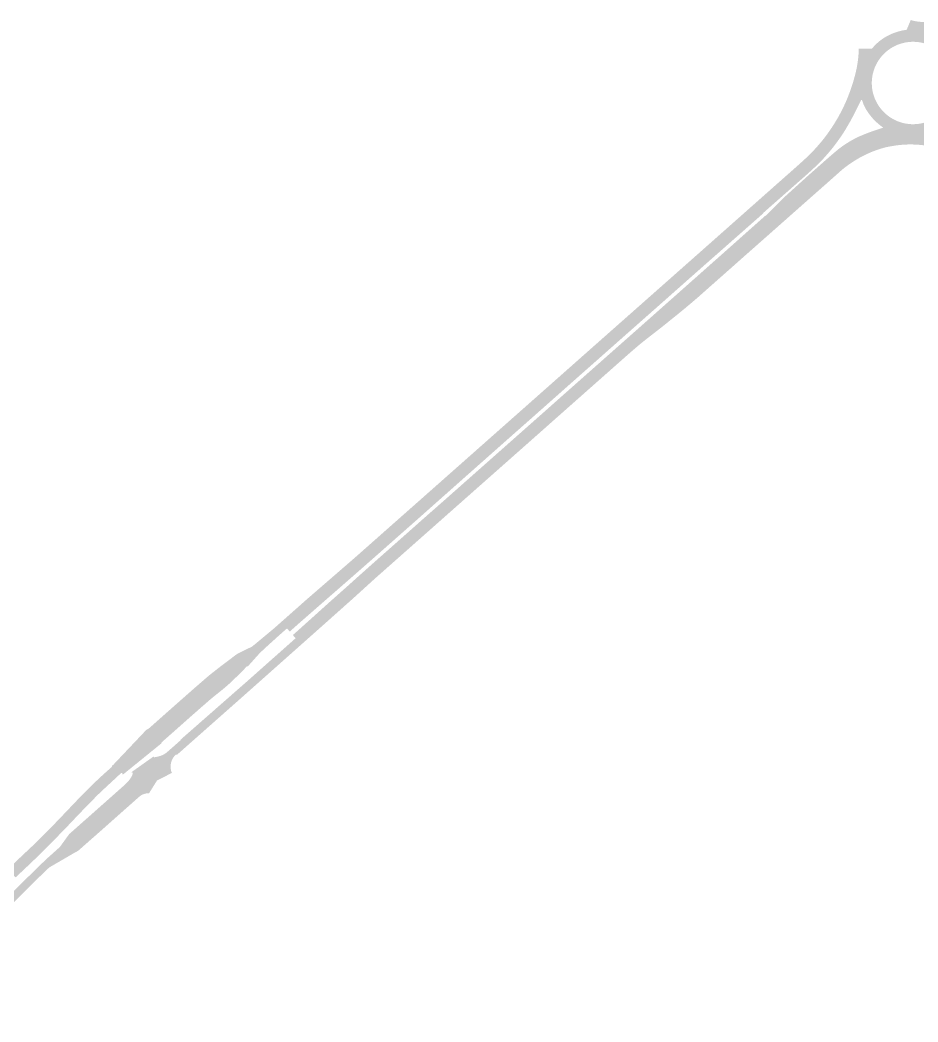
# Model space of a CAD drawing. Header units: inches. Extents: x 96913 to 101138, y 436495 to 440829.
# Drawn here: x 97854 to 98692, y 436834 to 437770 of the extents above; entities that cross this region are included whole.
import ezdxf

# ---------------------------------------------------------------- set-up
doc = ezdxf.new("R2010")
doc.units = ezdxf.units.IN
doc.header["$MEASUREMENT"] = 0

msp = doc.modelspace()

# ---------------------------------------------------------------- hatches: boundary and pattern name
h = msp.add_hatch(color=256)
h.paths.add_polyline_path([(98711.44, 437667.06), (98708.7, 437665.7), (98708.28, 437665.37), (98708.48, 437665), (98707.85, 437661.61), (98707.62, 437660.4), (98706.03, 437651.84), (98705.96, 437651.44), (98703.97, 437651.88), (98701.99, 437652.26), (98699.99, 437652.6), (98697.99, 437652.9), (98696.61, 437653.08), (98694.65, 437653.28), (98692.68, 437653.45), (98690.72, 437653.58), (98688.75, 437653.66), (98686.78, 437653.71), (98684.81, 437653.71), (98682.84, 437653.68), (98681.33, 437653.62), (98679.38, 437653.52), (98677.43, 437653.38), (98675.49, 437653.2), (98673.54, 437652.98), (98671.61, 437652.72), (98669.68, 437652.42), (98667.75, 437652.08), (98666.23, 437651.82), (98664.22, 437651.41), (98663.1, 437651.21), (98661.37, 437650.77), (98659.65, 437650.31), (98657.94, 437649.81), (98656.23, 437649.28), (98654.54, 437648.71), (98652.86, 437648.12), (98649.37, 437646.76), (98647.56, 437645.99), (98645.76, 437645.19), (98643.98, 437644.36), (98642.21, 437643.5), (98640.46, 437642.61), (98638.73, 437641.68), (98637.02, 437640.72), (98635.32, 437639.73), (98633.64, 437638.71), (98631.98, 437637.66), (98630.34, 437636.58), (98628.72, 437635.47), (98627.12, 437634.33), (98625.54, 437633.16), (98623.98, 437631.96), (98623.65, 437632.31), (98616.17, 437640.29), (98620.52, 437644.04), (98621.91, 437645.24), (98623.32, 437646.42), (98624.76, 437647.56), (98626.22, 437648.68), (98627.7, 437649.77), (98628.95, 437650.65), (98630.75, 437651.9), (98632.16, 437652.83), (98633.58, 437653.73), (98635.02, 437654.6), (98636.47, 437655.45), (98637.95, 437656.27), (98639.43, 437657.06), (98640.93, 437657.83), (98643.75, 437659.15), (98645.07, 437659.7), (98646.39, 437660.24), (98647.73, 437660.74), (98649.08, 437661.22), (98650.43, 437661.68), (98651.79, 437662.11), (98653.17, 437662.51), (98658.26, 437663.79), (98659.5, 437664.05), (98662.24, 437664.5), (98664.73, 437664.82), (98665.22, 437664.91), (98660.03, 437669.35), (98659.24, 437670.03), (98658.3, 437670.72), (98657.37, 437671.44), (98656.45, 437672.17), (98655.55, 437672.92), (98654.66, 437673.69), (98653.79, 437674.48), (98652.93, 437675.28), (98651.47, 437676.73), (98650.86, 437677.38), (98650.27, 437678.04), (98649.69, 437678.71), (98649.12, 437679.39), (98648.57, 437680.08), (98648.02, 437680.78), (98647.25, 437681.79), (98646.49, 437682.82), (98645.75, 437683.86), (98645.04, 437684.91), (98644.34, 437685.98), (98643.95, 437686.64), (98643.58, 437687.31), (98643.21, 437687.98), (98642.86, 437688.66), (98642.52, 437689.35), (98642.2, 437690.04), (98641.89, 437690.74), (98641.59, 437691.45), (98641.3, 437692.16), (98640.32, 437695.02), (98638.97, 437703.48), (98636.48, 437697.9), (98628.25, 437681.63), (98626.76, 437678.82), (98625.22, 437676.04), (98623.63, 437673.28), (98621.99, 437670.56), (98620.3, 437667.86), (98618.57, 437665.2), (98616.78, 437662.56), (98614.95, 437659.96), (98613.08, 437657.39), (98611.15, 437654.86), (98609.18, 437652.36), (98607.17, 437649.9), (98602.07, 437655.34), (98601.77, 437655.66), (98603.58, 437657.88), (98605.36, 437660.14), (98607.09, 437662.43), (98608.78, 437664.74), (98610.43, 437667.09), (98612.03, 437669.47), (98613.6, 437671.88), (98615.12, 437674.31), (98616.59, 437676.77), (98618.03, 437679.26), (98619.41, 437681.77), (98620.76, 437684.3), (98622.05, 437686.86), (98623.3, 437689.45), (98624.51, 437692.05), (98625.66, 437694.68), (98626.77, 437697.32), (98628.93, 437702.9), (98629.97, 437705.83), (98630.96, 437708.78), (98631.88, 437711.75), (98632.75, 437714.74), (98633.56, 437717.74), (98634.32, 437720.76), (98634.75, 437722.59), (98635.14, 437724.43), (98635.51, 437726.27), (98635.84, 437728.13), (98636.13, 437729.98), (98636.39, 437731.84), (98636.62, 437733.71), (98636.81, 437735.58), (98636.97, 437737.45), (98637.09, 437739.33), (98637.18, 437741.21), (98637.23, 437743.09), (98649.38, 437743.2), (98650.59, 437744.43), (98651.14, 437745.05), (98651.7, 437745.66), (98652.27, 437746.26), (98652.85, 437746.85), (98653.44, 437747.43), (98654.04, 437748), (98654.65, 437748.56), (98655.27, 437749.11), (98655.9, 437749.65), (98656.54, 437750.17), (98657.19, 437750.69), (98657.85, 437751.19), (98658.51, 437751.68), (98659.19, 437752.16), (98659.87, 437752.63), (98660.56, 437753.08), (98661.26, 437753.53), (98661.97, 437753.96), (98662.69, 437754.37), (98663.41, 437754.78), (98664.94, 437755.59), (98665.74, 437755.99), (98666.55, 437756.38), (98667.37, 437756.76), (98668.2, 437757.12), (98669.03, 437757.46), (98669.87, 437757.79), (98670.71, 437758.11), (98671.56, 437758.41), (98672.42, 437758.69), (98673.27, 437758.96), (98674.14, 437759.22), (98675.01, 437759.46), (98675.88, 437759.68), (98676.76, 437759.89), (98677.64, 437760.08), (98678.52, 437760.26), (98679.41, 437760.42), (98681.68, 437760.77), (98681.69, 437760.77), (98681.7, 437760.77), (98681.7, 437760.77), (98681.71, 437760.77), (98681.72, 437760.77), (98681.72, 437760.77), (98681.73, 437760.78), (98681.74, 437760.78), (98681.93, 437760.81), (98682.02, 437761.04), (98685.59, 437769.49), (98685.77, 437769.93), (98686.91, 437769.59), (98688.45, 437769.2), (98689.99, 437768.87), (98691.55, 437768.6), (98692.73, 437768.45), (98695.24, 437768.2), (98696.96, 437768.08), (98698.68, 437768), (98700.41, 437767.96), (98702.13, 437767.95), (98703.99, 437767.97), (98705.85, 437768.02), (98707.7, 437768.12), (98709.55, 437768.25), (98711.54, 437768.52), (98713.53, 437768.83), (98715.5, 437769.19), (98715.46, 437768.72), (98716.99, 437769), (98718.42, 437769.28), (98719.94, 437769.62), (98726.46, 437756.8), (98722.4, 437755.68), (98719.61, 437755.12), (98717.87, 437754.78), (98714.39, 437754.15), (98714.07, 437753.62), (98714.8, 437753.19), (98715.24, 437752.91), (98715.94, 437752.45), (98716.63, 437751.97), (98717.32, 437751.48), (98717.99, 437750.98), (98718.66, 437750.47), (98719.32, 437749.95), (98719.97, 437749.41), (98720.61, 437748.87), (98721.24, 437748.31), (98721.86, 437747.74), (98722.47, 437747.17), (98723.08, 437746.58), (98723.67, 437745.98), (98724.25, 437745.37), (98724.82, 437744.75), (98725.38, 437744.12), (98725.92, 437743.49), (98726.46, 437742.84), (98726.99, 437742.18), (98727.5, 437741.52), (98728.01, 437740.84), (98728.51, 437740.16), (98729, 437739.47), (98729.48, 437738.76), (98729.95, 437738.05), (98730.4, 437737.33), (98730.84, 437736.6), (98731.27, 437735.87), (98731.69, 437735.12), (98732.09, 437734.37), (98732.47, 437733.62), (98732.85, 437732.85), (98733.21, 437732.08), (98733.55, 437731.3), (98733.88, 437730.52), (98734.2, 437729.73), (98734.58, 437728.74), (98735.19, 437728.57), (98735.32, 437728.97), (98737.41, 437734.65), (98739.29, 437739.92), (98740.95, 437744.15), (98747.95, 437739.42), (98746.12, 437734.33), (98746.51, 437734.25), (98746.21, 437733.31), (98745.62, 437731.27), (98745.07, 437729.23), (98744.58, 437727.17), (98743.76, 437723.25), (98743.42, 437721.39), (98743.12, 437719.53), (98742.85, 437717.66), (98742.62, 437715.79), (98742.43, 437713.91), (98742.27, 437712.03), (98742.15, 437710.15), (98742.06, 437708.27), (98742.02, 437706.61), (98742.02, 437704.95), (98742.05, 437703.3), (98742.12, 437701.64), (98742.22, 437699.99), (98742.24, 437699.8), (98742.31, 437698.86), (98742.46, 437697.3), (98742.02, 437696.78), (98730.82, 437683.62), (98730.35, 437683.07), (98727.27, 437679.46), (98726.78, 437679.82), (98726.2, 437679.13), (98725.69, 437678.51), (98725.17, 437677.9), (98724.64, 437677.3), (98724.1, 437676.71), (98723.55, 437676.14), (98722.99, 437675.57), (98722.42, 437675.01), (98721.84, 437674.46), (98721.24, 437673.93), (98720.64, 437673.4), (98720.03, 437672.89), (98719.41, 437672.38), (98718.72, 437671.89), (98715.12, 437669.42), (98711.44, 437667.06)], flags=0)
h.paths.add_polyline_path([(98679.72, 437673.5), (98681.34, 437673.18), (98683.14, 437672.92), (98684.57, 437672.77), (98685.94, 437672.67), (98687.33, 437672.63), (98688.84, 437672.63), (98690.63, 437672.72), (98692.37, 437672.88), (98693.78, 437673.08), (98695.62, 437673.41), (98697.29, 437673.79), (98698.85, 437674.22), (98700.05, 437674.59), (98701.73, 437675.2), (98703.32, 437675.85), (98705.29, 437676.78), (98706.95, 437677.68), (98708.56, 437678.65), (98710.81, 437680.19), (98712.47, 437681.5), (98713.59, 437682.46), (98714.67, 437683.46), (98715.91, 437684.73), (98716.79, 437685.69), (98717.59, 437686.64), (98718.84, 437688.22), (98719.67, 437689.4), (98720.4, 437690.51), (98721.41, 437692.19), (98722.23, 437693.72), (98723, 437695.34), (98723.71, 437697.03), (98724.41, 437698.96), (98724.89, 437700.5), (98725.32, 437702.15), (98725.66, 437703.69), (98725.91, 437705.14), (98726.14, 437706.84), (98726.24, 437707.86), (98726.35, 437709.59), (98726.38, 437711.13), (98726.29, 437713.81), (98726.12, 437715.59), (98725.87, 437717.35), (98725.5, 437719.3), (98725.08, 437721.04), (98724.5, 437723), (98724.04, 437724.32), (98723.38, 437726.01), (98722.77, 437727.38), (98722.22, 437728.52), (98721.51, 437729.86), (98720.85, 437730.99), (98719.95, 437732.42), (98719.25, 437733.44), (98718.4, 437734.59), (98717.34, 437735.9), (98716.3, 437737.09), (98715.04, 437738.4), (98713.97, 437739.42), (98712.87, 437740.4), (98711.6, 437741.43), (98710.7, 437742.12), (98709.82, 437742.75), (98708.87, 437743.38), (98707.75, 437744.09), (98707.03, 437744.51), (98705.69, 437745.24), (98704.22, 437745.97), (98702.86, 437746.58), (98701.61, 437747.08), (98700.31, 437747.55), (98699.14, 437747.93), (98697.55, 437748.38), (98696.5, 437748.63), (98695.31, 437748.89), (98694.24, 437749.08), (98692.83, 437749.29), (98691.75, 437749.41), (98690.6, 437749.51), (98689.38, 437749.58), (98688.31, 437749.61), (98686.29, 437749.58), (98685.2, 437749.51), (98683.72, 437749.38), (98681.82, 437749.13), (98680.42, 437748.88), (98678.88, 437748.54), (98677.47, 437748.17), (98676.37, 437747.85), (98675, 437747.39), (98673.63, 437746.87), (98672.48, 437746.39), (98671.21, 437745.81), (98670.21, 437745.31), (98669.04, 437744.68), (98667.71, 437743.9), (98666.87, 437743.36), (98665.49, 437742.42), (98664.18, 437741.44), (98662.6, 437740.13), (98661.66, 437739.29), (98660.54, 437738.21), (98659.72, 437737.35), (98658.66, 437736.17), (98657.64, 437734.92), (98656.55, 437733.46), (98655.98, 437732.64), (98655.29, 437731.59), (98654.62, 437730.49), (98654, 437729.38), (98653.52, 437728.46), (98653.03, 437727.45), (98652.59, 437726.46), (98652.07, 437725.21), (98651.7, 437724.24), (98651.3, 437723.08), (98650.84, 437721.55), (98650.42, 437719.94), (98650.14, 437718.65), (98649.9, 437717.32), (98649.66, 437715.6), (98649.51, 437714.07), (98649.42, 437712.44), (98649.39, 437711.23), (98649.41, 437709.92), (98649.46, 437708.93), (98649.54, 437707.8), (98649.68, 437706.41), (98649.85, 437705.21), (98650.02, 437704.18), (98650.31, 437702.75), (98650.62, 437701.47), (98651.04, 437699.98), (98651.47, 437698.64), (98651.89, 437697.47), (98652.39, 437696.23), (98652.95, 437694.96), (98653.52, 437693.78), (98654.13, 437692.62), (98654.87, 437691.32), (98655.63, 437690.11), (98656.14, 437689.35), (98656.62, 437688.66), (98657.32, 437687.72), (98658.47, 437686.29), (98659.54, 437685.07), (98660.66, 437683.91), (98661.66, 437682.94), (98662.59, 437682.1), (98663.6, 437681.25), (98664.49, 437680.55), (98665.72, 437679.64), (98666.89, 437678.86), (98668.4, 437677.92), (98669.5, 437677.3), (98670.51, 437676.76), (98671.64, 437676.22), (98673.07, 437675.59), (98674.56, 437675), (98675.77, 437674.58), (98677.22, 437674.13), (98678.53, 437673.78), (98679.72, 437673.5)], flags=0)
for points in [[(98618.84, 437658.58), (98616.02, 437654.68), (98613.43, 437651.24), (98609.92, 437646.96), (98604.82, 437641.14), (98601.1, 437637.23), (98597.16, 437633.35), (98593.61, 437630.03), (98590.63, 437627.32), (98588.76, 437625.65), (98588.21, 437625.16), (98570.56, 437609.6), (98569.29, 437608.48), (98556.14, 437596.9), (98547.95, 437589.64), (98548.14, 437589.44), (98505.12, 437551.51), (98500.02, 437547.04), (98484.41, 437533.24), (98475.82, 437525.64), (98454.51, 437506.73), (98411.84, 437469.02), (98390.07, 437449.72), (98368.11, 437430.3), (98356.46, 437419.96), (98345.52, 437410.25), (98334.55, 437400.53), (98313.12, 437381.59), (98277.47, 437349.99), (98248.66, 437324.42), (98227.31, 437305.44), (98227.18, 437305.33), (98184.32, 437267.46), (98169.36, 437254.32), (98155.25, 437241.96), (98137.89, 437226.83), (98114.99, 437206.76), (98105.93, 437198.73), (98103.35, 437201.66), (98112.42, 437209.68), (98135.32, 437229.76), (98152.68, 437244.89), (98166.78, 437257.25), (98181.74, 437270.39), (98203.19, 437289.36), (98224.68, 437308.33), (98219.59, 437313.92), (98219.29, 437314.25), (98227.2, 437321.24), (98259.66, 437349.99), (98305.04, 437390.19), (98337.63, 437419.05), (98348.46, 437428.65), (98390.47, 437465.88), (98455, 437523), (98476.32, 437541.88), (98492.06, 437555.81), (98500.02, 437562.87), (98554.94, 437611.57), (98581.94, 437635.48), (98587.63, 437640.7), (98590.12, 437643.06), (98592.56, 437645.48), (98594.94, 437647.95), (98597.27, 437650.47), (98599.55, 437653.04), (98601.77, 437655.66), (98602.07, 437655.34), (98607.17, 437649.9), (98609.18, 437652.36), (98611.15, 437654.86), (98613.08, 437657.39), (98614.95, 437659.96), (98616.78, 437662.56), (98618.57, 437665.2), (98620.3, 437667.86), (98621.99, 437670.56), (98623.63, 437673.28), (98625.22, 437676.04), (98626.76, 437678.82), (98628.25, 437681.63), (98636.48, 437697.9), (98638.97, 437703.48), (98640.28, 437695.22), (98639.81, 437695.4), (98639.42, 437695.24), (98639.33, 437695.04), (98638.84, 437694.08), (98633.64, 437683.64), (98631.69, 437679.76), (98629.7, 437676), (98624.59, 437667.23), (98621.7, 437662.71), (98618.84, 437658.58)], [(98531.22, 437550.05), (98517.73, 437538.08), (98500.02, 437522.4), (98497.04, 437519.76), (98487.42, 437511.23), (98481.27, 437505.95), (98475.12, 437500.77), (98467.46, 437494.49), (98453.33, 437483.13), (98437.82, 437471.06), (98432.13, 437466.42), (98426.02, 437461.22), (98421.08, 437456.88), (98366.77, 437408.79), (98355.67, 437398.96), (98342.09, 437386.89), (98300.42, 437349.99), (98257.21, 437311.74), (98237.49, 437294.27), (98237.14, 437294.65), (98232.11, 437300.17), (98210.66, 437281.13), (98189.19, 437262.15), (98174.24, 437248.83), (98162.7, 437238.46), (98145.76, 437223.37), (98127.22, 437206.69), (98117.24, 437197.72), (98111.41, 437192.51), (98108.83, 437195.44), (98114.63, 437200.63), (98143.16, 437226.28), (98160.1, 437241.36), (98171.65, 437251.74), (98186.6, 437265.06), (98208.08, 437284.05), (98229.49, 437303.05), (98229.58, 437303.14), (98251.1, 437322.08), (98282.6, 437349.99), (98315.52, 437379.15), (98347.87, 437407.8), (98356.52, 437415.51), (98358.75, 437417.49), (98396.46, 437450.89), (98437.43, 437487.16), (98486.65, 437530.85), (98500.02, 437542.72), (98507.23, 437549.1), (98550.05, 437587.23), (98550.28, 437586.92), (98551.63, 437588.39), (98553.02, 437589.88), (98554.42, 437591.3), (98559.06, 437595.85), (98565.82, 437602.55), (98567.24, 437603.96), (98568.69, 437605.32), (98570.18, 437606.69), (98570.57, 437607.05), (98575.7, 437611.7), (98589.63, 437624.32), (98598.33, 437632.03), (98610.34, 437642.6), (98612.38, 437644.34), (98614.88, 437646.48), (98617.21, 437648.43), (98618.72, 437649.68), (98620.33, 437650.91), (98622.77, 437652.64), (98624.44, 437653.76), (98627.82, 437655.92), (98629.51, 437656.95), (98631.26, 437657.92), (98633.89, 437659.36), (98635.67, 437660.27), (98637.49, 437661.11), (98639.35, 437661.9), (98641.65, 437662.85), (98644.91, 437664.16), (98647.43, 437665.12), (98655.25, 437667.87), (98660.03, 437669.35), (98665.22, 437664.91), (98664.73, 437664.82), (98662.24, 437664.5), (98659.5, 437664.05), (98658.26, 437663.79), (98653.17, 437662.51), (98651.79, 437662.11), (98650.43, 437661.68), (98649.08, 437661.22), (98647.73, 437660.74), (98646.39, 437660.24), (98645.07, 437659.7), (98643.75, 437659.15), (98640.93, 437657.83), (98639.43, 437657.06), (98637.95, 437656.27), (98636.47, 437655.45), (98635.02, 437654.6), (98633.58, 437653.73), (98632.16, 437652.83), (98630.75, 437651.9), (98629.37, 437650.94), (98629.2, 437650.83), (98627.7, 437649.77), (98626.22, 437648.68), (98624.76, 437647.56), (98623.32, 437646.42), (98621.91, 437645.24), (98620.52, 437644.04), (98616.17, 437640.29), (98623.65, 437632.31), (98623.98, 437631.96), (98621.52, 437629.97), (98606.59, 437616.7), (98591.21, 437603.13), (98561.03, 437576.4), (98531.22, 437550.05)], [(98152.68, 437244.89), (98135.32, 437229.76), (98112.42, 437209.68), (98103.35, 437201.66), (98098.31, 437207.37), (98098.02, 437207.7), (98122.22, 437229.14), (98166.89, 437267.87), (98219.29, 437314.25), (98219.59, 437313.92), (98224.68, 437308.33), (98203.19, 437289.36), (98181.74, 437270.39), (98166.78, 437257.25), (98152.68, 437244.89)], [(98142.66, 437209.67), (98116.67, 437186.55), (98116.33, 437186.93), (98111.41, 437192.51), (98117.24, 437197.72), (98127.22, 437206.69), (98145.76, 437223.37), (98162.7, 437238.46), (98174.24, 437248.83), (98189.19, 437262.15), (98210.66, 437281.13), (98232.11, 437300.17), (98237.14, 437294.65), (98237.49, 437294.27), (98215.95, 437275.19), (98185.87, 437248.57), (98184.34, 437247.18), (98165.08, 437229.67), (98142.66, 437209.67)], [(98043.38, 437144.72), (98040.24, 437142.21), (98035.8, 437138.64), (98033.38, 437136.66), (98030.97, 437134.62), (98022.88, 437127.58), (98013.25, 437119.11), (98001.54, 437108.68), (97989.39, 437097.96), (97985.74, 437094.64), (97974.73, 437108.57), (97975.8, 437109.47), (97977.51, 437110.99), (97983.45, 437116.27), (97997.87, 437129.07), (98010.74, 437140.42), (98017.22, 437146.14), (98023.03, 437151.18), (98030.85, 437157.92), (98031.65, 437158.55), (98039.52, 437164.74), (98041.92, 437166.63), (98043.5, 437167.83), (98050.71, 437173.24), (98053.93, 437175.66), (98057.15, 437178.07), (98067.18, 437182.95), (98070.71, 437184.66), (98074.48, 437187.7), (98080.25, 437192.52), (98086.9, 437198.07), (98090.74, 437201.25), (98098.02, 437207.7), (98098.31, 437207.37), (98103.35, 437201.66), (98102.36, 437200.78), (98099.32, 437198.09), (98096.84, 437195.89), (98094.99, 437194.26), (98082.69, 437183.11), (98077.87, 437178.54), (98066.6, 437166), (98066.33, 437166.3), (98066.05, 437166.27), (98066.04, 437166.27), (98066.04, 437166.27), (98066.03, 437166.27), (98066.02, 437166.27), (98066.01, 437166.26), (98066, 437166.26), (98065.99, 437166.26), (98065.98, 437166.26), (98065.98, 437166.26), (98065.97, 437166.25), (98065.96, 437166.25), (98065.95, 437166.25), (98065.94, 437166.25), (98065.94, 437166.24), (98065.93, 437166.24), (98065.92, 437166.24), (98065.91, 437166.23), (98065.9, 437166.23), (98065.9, 437166.23), (98065.89, 437166.22), (98065.88, 437166.22), (98065.87, 437166.22), (98065.86, 437166.21), (98065.86, 437166.21), (98065.85, 437166.2), (98065.84, 437166.2), (98065.83, 437166.2), (98065.83, 437166.19), (98065.82, 437166.19), (98065.81, 437166.18), (98065.81, 437166.18), (98065.8, 437166.17), (98065.79, 437166.17), (98065.79, 437166.16), (98065.78, 437166.16), (98065.77, 437166.15), (98065.77, 437166.15), (98065.76, 437166.14), (98065.75, 437166.13), (98065.75, 437166.13), (98065.74, 437166.12), (98065.73, 437166.12), (98065.73, 437166.11), (98065.72, 437166.1), (98064.36, 437164.63), (98062.99, 437163.16), (98052.59, 437152.83), (98047.92, 437148.56), (98043.38, 437144.72)], [(98061.24, 437137.25), (98039.96, 437118.41), (98019.58, 437100.38), (98001.51, 437084.37), (98000.48, 437083.5), (98000.13, 437083.88), (98000.29, 437084.03), (98000.01, 437084.01), (97999.99, 437084.04), (97999.45, 437083.57), (97999.06, 437083.21), (97998.69, 437082.82), (97998.33, 437082.43), (97997.98, 437082.02), (97997.73, 437081.71), (97992.66, 437087.18), (97997.77, 437091.67), (98000.02, 437093.68), (98003.95, 437097.18), (98003.93, 437097.66), (98065.69, 437151.88), (98084.56, 437168.65), (98102.58, 437184.62), (98104.94, 437186.73), (98107.41, 437188.94), (98110.43, 437191.64), (98111.08, 437192.21), (98111.41, 437192.51), (98116.33, 437186.93), (98116.67, 437186.55), (98061.24, 437137.25)], [(97985.98, 437094.18), (97949.87, 437064.87), (97949.99, 437065.51), (97949.85, 437066), (97949.37, 437066.48), (97948.88, 437066.62), (97948.39, 437066.49), (97948.2, 437066.31), (97945.29, 437063.57), (97935.84, 437054.81), (97929.02, 437048.46), (97925.58, 437045.1), (97918.23, 437037.56), (97912.32, 437031.5), (97904.94, 437023.77), (97899.91, 437018.45), (97882.92, 437000.89), (97875.51, 436993.5), (97868.03, 436986.21), (97860.62, 436979.13), (97852.82, 436971.77), (97849.84, 436969.01), (97842.87, 436976.95), (97867.28, 436999.99), (97873.43, 437006.08), (97875.85, 437008.5), (97881.25, 437013.95), (97884.3, 437017.06), (97887.26, 437020.1), (97889.52, 437022.43), (97901.68, 437035.2), (97904.93, 437038.64), (97908.71, 437042.57), (97913.15, 437047.11), (97918.57, 437052.53), (97921.87, 437055.79), (97925.65, 437059.44), (97930.36, 437063.85), (97933.77, 437066.95), (97935.56, 437068.54), (97939.01, 437071.6), (97939.96, 437072.44), (97939.71, 437073), (97941.09, 437074.25), (97941.41, 437074.55), (97941.87, 437075.02), (97942.16, 437075.35), (97972.03, 437106.91), (97972.7, 437107.21), (97973.26, 437107.51), (97973.8, 437107.84), (97974.31, 437108.22), (97974.74, 437108.57), (97985.92, 437094.41), (97985.98, 437094.18)], [(97981.67, 437059.04), (97974.54, 437047.64), (97974.11, 437047.63), (97973.76, 437047.63), (97973.31, 437047.62), (97972.85, 437047.58), (97972.4, 437047.53), (97971.95, 437047.47), (97971.5, 437047.39), (97971.05, 437047.29), (97970.61, 437047.18), (97970.17, 437047.06), (97969.73, 437046.92), (97969.3, 437046.76), (97968.88, 437046.59), (97968.46, 437046.41), (97968.05, 437046.21), (97967.65, 437045.99), (97967.25, 437045.77), (97966.86, 437045.53), (97966.48, 437045.27), (97966.06, 437044.97), (97965.38, 437044.4), (97964.4, 437043.46), (97963.27, 437042.55), (97949.32, 437030.19), (97931.3, 437014.16), (97915.22, 436999.99), (97910.55, 436995.86), (97908.49, 436994.08), (97907.45, 436993.4), (97904.29, 436991.7), (97881.8, 436978.61), (97881.02, 436978.04), (97880.88, 436977.89), (97875.72, 436972.99), (97863.54, 436961.12), (97859.94, 436957.49), (97855.03, 436963.09), (97873.55, 436981.26), (97879.82, 436987.19), (97884.78, 436991.62), (97887.47, 436994.05), (97891.15, 436997.38), (97891.78, 436998.16), (97893.1, 436999.99), (97900, 437009.53), (97923.88, 437030.71), (97939.46, 437044.53), (97951.19, 437054.95), (97951.96, 437055.64), (97952.7, 437056.35), (97953.43, 437057.07), (97954.47, 437058.16), (97954.8, 437058.51), (97955.11, 437058.86), (97955.42, 437059.22), (97955.73, 437059.58), (97956.02, 437059.95), (97956.32, 437060.33), (97956.6, 437060.71), (97956.88, 437061.09), (97957.14, 437061.48), (97957.41, 437061.88), (97957.66, 437062.28), (97957.91, 437062.68), (97958.15, 437063.09), (97958.38, 437063.5), (97958.61, 437063.92), (97958.83, 437064.34), (97959.4, 437066.23), (97959.38, 437066.61), (97959.19, 437067), (97958.85, 437067.26), (97958.43, 437067.37), (97958.01, 437067.29), (97978.61, 437081.92), (97978.96, 437081.43), (97979.35, 437081.27), (97979.76, 437081.35), (97979.9, 437081.37), (97982.41, 437081.88), (97982.75, 437081.94), (97983.25, 437082.05), (97983.92, 437082.21), (97984.57, 437082.4), (97985.23, 437082.61), (97985.87, 437082.84), (97986.51, 437083.09), (97987.13, 437083.37), (97987.75, 437083.66), (97988.36, 437083.98), (97988.95, 437084.32), (97989.53, 437084.68), (97990.1, 437085.07), (97990.66, 437085.47), (97991.06, 437085.78), (97992.66, 437087.18), (97997.73, 437081.71), (97997.51, 437081.41), (97997.23, 437081.01), (97996.96, 437080.6), (97996.7, 437080.18), (97996.46, 437079.76), (97996.24, 437079.32), (97996.03, 437078.88), (97995.83, 437078.43), (97995.65, 437077.97), (97995.48, 437077.51), (97995.34, 437077.04), (97995.2, 437076.57), (97995.09, 437076.09), (97994.99, 437075.61), (97994.9, 437075.13), (97994.84, 437074.66), (97994.77, 437074.02), (97994.73, 437073.64), (97994.7, 437073.12), (97994.69, 437072.61), (97994.69, 437072.1), (97994.72, 437071.59), (97994.75, 437071.08), (97994.81, 437070.57), (97994.89, 437070.06), (97994.98, 437069.56), (97995.09, 437069.05), (97995.21, 437068.56), (97995.36, 437068.07), (97995.52, 437067.58), (97995.69, 437067.1), (97995.87, 437066.66), (97982.29, 437059.75), (97982.15, 437059.71), (97981.84, 437059.42), (97981.67, 437059.04)], [(97754.61, 436862.01), (97723.05, 436834.05), (97718.64, 436840.27), (97726.54, 436847.27), (97741.13, 436860.16), (97763.71, 436879.98), (97780.44, 436894.82), (97796.99, 436909.58), (97825.99, 436935.25), (97831.62, 436940.34), (97841.16, 436949.47), (97855.03, 436963.09), (97859.94, 436957.49), (97853.65, 436951.16), (97848.65, 436946.2), (97834.2, 436932.52), (97817.9, 436918), (97797.63, 436900.1), (97754.61, 436862.01)]]:
    msp.add_hatch(color=256).paths.add_polyline_path(points, flags=0)

doc.saveas('drawing.dxf')
